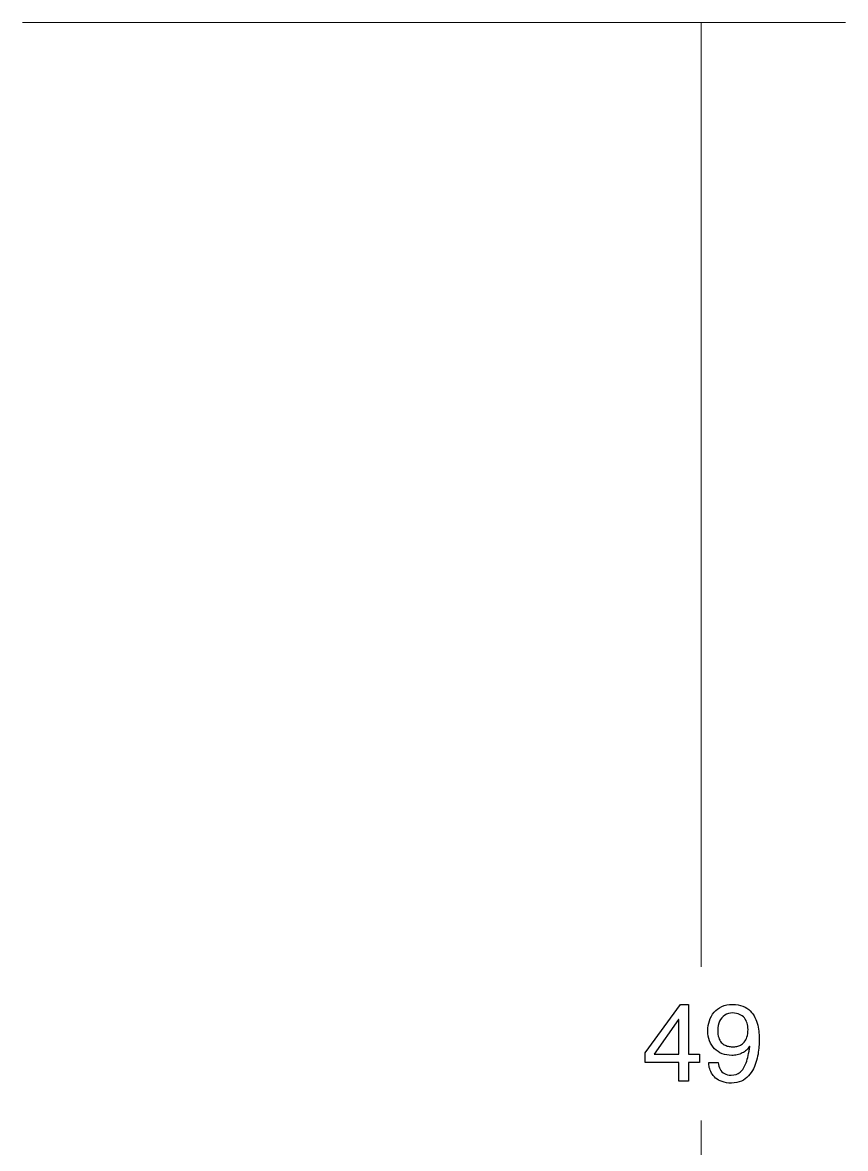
# Model space of a CAD drawing. Header units: inches. Extents: x -3.67 to 3.62, y -4.25 to 4.25.
# Drawn here: x -2.394 to -1.555, y -2.54 to -1.392 of the extents above; entities that cross this region are included whole.
import ezdxf
from ezdxf.lldxf.tags import DXFTag

# ---------------------------------------------------------------- set-up
doc = ezdxf.new("R2010")
doc.units = ezdxf.units.IN
doc.header["$MEASUREMENT"] = 0
doc.layers.add('Dimensions', color=7, linetype='Continuous')
doc.layers.add('Layer 1', color=7, linetype='Continuous')
tags = doc.linetypes.add('New Line59', pattern=[3.6, 0.1, -0.5, 0.4, -0.5, 0.1, -0.5, 0.4, -0.5, 0.1, -0.5]).pattern_tags.tags
tags[22:23] = [DXFTag(74, 4), DXFTag(75, 0), DXFTag(340, '0'), DXFTag(46, 1.0), DXFTag(50, 0.0), DXFTag(44, 0.0), DXFTag(45, 0.0)]
tags[20:21] = [DXFTag(74, 4), DXFTag(75, 0), DXFTag(340, '0'), DXFTag(46, 1.0), DXFTag(50, 0.0), DXFTag(44, 0.0), DXFTag(45, 0.0)]
tags[18:19] = [DXFTag(74, 4), DXFTag(75, 0), DXFTag(340, '0'), DXFTag(46, 1.0), DXFTag(50, 0.0), DXFTag(44, 0.0), DXFTag(45, 0.0)]
tags[16:17] = [DXFTag(74, 4), DXFTag(75, 0), DXFTag(340, '0'), DXFTag(46, 1.0), DXFTag(50, 0.0), DXFTag(44, 0.0), DXFTag(45, 0.0)]
tags[14:15] = [DXFTag(74, 4), DXFTag(75, 0), DXFTag(340, '0'), DXFTag(46, 1.0), DXFTag(50, 0.0), DXFTag(44, 0.0), DXFTag(45, 0.0)]
tags[12:13] = [DXFTag(74, 4), DXFTag(75, 0), DXFTag(340, '0'), DXFTag(46, 1.0), DXFTag(50, 0.0), DXFTag(44, 0.0), DXFTag(45, 0.0)]
tags[10:11] = [DXFTag(74, 4), DXFTag(75, 0), DXFTag(340, '0'), DXFTag(46, 1.0), DXFTag(50, 0.0), DXFTag(44, 0.0), DXFTag(45, 0.0)]
tags[8:9] = [DXFTag(74, 4), DXFTag(75, 0), DXFTag(340, '0'), DXFTag(46, 1.0), DXFTag(50, 0.0), DXFTag(44, 0.0), DXFTag(45, 0.0)]
tags[6:7] = [DXFTag(74, 4), DXFTag(75, 0), DXFTag(340, '0'), DXFTag(46, 1.0), DXFTag(50, 0.0), DXFTag(44, 0.0), DXFTag(45, 0.0)]
tags[4:5] = [DXFTag(74, 4), DXFTag(75, 0), DXFTag(340, '0'), DXFTag(46, 1.0), DXFTag(50, 0.0), DXFTag(44, 0.0), DXFTag(45, 0.0)]

msp = doc.modelspace()

# ---------------------------------------------------------------- linework, layer by layer
at = {"layer": 'Dimensions', "color": 250, "lineweight": 5}
for points in [[(-1.7018, -1.392), (-1.7018, -1.392), (-1.7018, -2.3547), (-1.7018, -2.3547)], [(-1.7018, -3.4739), (-1.7018, -3.4739), (-1.7018, -2.5113), (-1.7018, -2.5113)]]:
    msp.add_open_spline(points, degree=3, dxfattribs=at)
at = {"layer": 'Dimensions', "color": 250}
for points, knots in [([(-1.7033, -2.452), (-1.7033, -2.452), (-1.7033, -2.4435), (-1.7033, -2.4435), (-1.7033, -2.4435), (-1.7033, -2.4435), (-1.7148, -2.4435), (-1.7148, -2.4435), (-1.7148, -2.4435), (-1.7148, -2.4435), (-1.7148, -2.3929), (-1.7148, -2.3929), (-1.7148, -2.3929), (-1.7148, -2.3929), (-1.7229, -2.3929), (-1.7229, -2.3929), (-1.7229, -2.3929), (-1.7229, -2.3929), (-1.7587, -2.4424), (-1.7587, -2.4424), (-1.7587, -2.4424), (-1.7587, -2.4424), (-1.7587, -2.452), (-1.7587, -2.452), (-1.7587, -2.452), (-1.7587, -2.452), (-1.7245, -2.452), (-1.7245, -2.452), (-1.7245, -2.452), (-1.7245, -2.452), (-1.7245, -2.471), (-1.7245, -2.471), (-1.7245, -2.471), (-1.7245, -2.471), (-1.7148, -2.471), (-1.7148, -2.471), (-1.7148, -2.471), (-1.7148, -2.471), (-1.7148, -2.452), (-1.7148, -2.452), (-1.7148, -2.452), (-1.7148, -2.452), (-1.7033, -2.452), (-1.7033, -2.452)], [0, 0, 0, 0, 0.090909, 0.090909, 0.090909, 0.090909, 0.181818, 0.181818, 0.181818, 0.181818, 0.272727, 0.272727, 0.272727, 0.272727, 0.363636, 0.363636, 0.363636, 0.363636, 0.454545, 0.454545, 0.454545, 0.454545, 0.545455, 0.545455, 0.545455, 0.545455, 0.636364, 0.636364, 0.636364, 0.636364, 0.727273, 0.727273, 0.727273, 0.727273, 0.818182, 0.818182, 0.818182, 0.818182, 0.909091, 0.909091, 0.909091, 0.909091, 1, 1, 1, 1]), ([(-1.6704, -2.4449), (-1.6686, -2.4449), (-1.6668, -2.4447), (-1.665, -2.4443), (-1.665, -2.4443), (-1.6632, -2.4438), (-1.6615, -2.4432), (-1.6599, -2.4424), (-1.6599, -2.4424), (-1.6583, -2.4417), (-1.6568, -2.4407), (-1.6556, -2.4395), (-1.6556, -2.4395), (-1.6543, -2.4384), (-1.6533, -2.437), (-1.6526, -2.4355), (-1.6526, -2.4355), (-1.6526, -2.4355), (-1.6523, -2.4358), (-1.6523, -2.4358), (-1.6523, -2.4358), (-1.6531, -2.4425), (-1.6543, -2.448), (-1.6559, -2.4523), (-1.6559, -2.4523), (-1.6575, -2.4566), (-1.6595, -2.4598), (-1.662, -2.4619), (-1.662, -2.4619), (-1.6645, -2.464), (-1.6676, -2.465), (-1.6711, -2.465), (-1.6711, -2.465), (-1.6738, -2.465), (-1.6761, -2.4644), (-1.678, -2.4634), (-1.678, -2.4634), (-1.6799, -2.4624), (-1.6814, -2.4609), (-1.6824, -2.459), (-1.6824, -2.459), (-1.6835, -2.4571), (-1.6841, -2.4548), (-1.6843, -2.4522), (-1.6843, -2.4522), (-1.6843, -2.4522), (-1.6941, -2.4522), (-1.6941, -2.4522), (-1.6941, -2.4522), (-1.6941, -2.4537), (-1.6939, -2.4554), (-1.6935, -2.4573), (-1.6935, -2.4573), (-1.693, -2.4591), (-1.6923, -2.461), (-1.6912, -2.4628), (-1.6912, -2.4628), (-1.6902, -2.4647), (-1.6888, -2.4664), (-1.687, -2.4679), (-1.687, -2.4679), (-1.6852, -2.4695), (-1.683, -2.4707), (-1.6803, -2.4716), (-1.6803, -2.4716), (-1.6777, -2.4726), (-1.6745, -2.4731), (-1.6709, -2.4731), (-1.6709, -2.4731), (-1.6671, -2.4731), (-1.6637, -2.4724), (-1.6608, -2.4711), (-1.6608, -2.4711), (-1.658, -2.4698), (-1.6555, -2.468), (-1.6535, -2.4658), (-1.6535, -2.4658), (-1.6515, -2.4636), (-1.6498, -2.4611), (-1.6484, -2.4584), (-1.6484, -2.4584), (-1.6471, -2.4556), (-1.646, -2.4528), (-1.6452, -2.4499), (-1.6452, -2.4499), (-1.6444, -2.447), (-1.6438, -2.4442), (-1.6435, -2.4415), (-1.6435, -2.4415), (-1.6431, -2.4387), (-1.6428, -2.4363), (-1.6427, -2.4341), (-1.6427, -2.4341), (-1.6426, -2.432), (-1.6425, -2.4303), (-1.6426, -2.4291), (-1.6426, -2.4291), (-1.6425, -2.427), (-1.6426, -2.4246), (-1.6428, -2.422), (-1.6428, -2.422), (-1.6431, -2.4194), (-1.6435, -2.4168), (-1.6441, -2.4141), (-1.6441, -2.4141), (-1.6447, -2.4113), (-1.6457, -2.4087), (-1.6469, -2.4062), (-1.6469, -2.4062), (-1.6481, -2.4037), (-1.6497, -2.4014), (-1.6517, -2.3994), (-1.6517, -2.3994), (-1.6537, -2.3974), (-1.6562, -2.3958), (-1.6592, -2.3947), (-1.6592, -2.3947), (-1.6622, -2.3935), (-1.6658, -2.3929), (-1.6699, -2.3929), (-1.6699, -2.3929), (-1.674, -2.3929), (-1.6776, -2.3936), (-1.6807, -2.3951), (-1.6807, -2.3951), (-1.6839, -2.3965), (-1.6865, -2.3984), (-1.6886, -2.4009), (-1.6886, -2.4009), (-1.6907, -2.4034), (-1.6923, -2.4063), (-1.6934, -2.4095), (-1.6934, -2.4095), (-1.6945, -2.4127), (-1.695, -2.4161), (-1.695, -2.4196), (-1.695, -2.4196), (-1.695, -2.4235), (-1.6944, -2.4271), (-1.6932, -2.4301), (-1.6932, -2.4301), (-1.692, -2.4333), (-1.6903, -2.4359), (-1.6881, -2.4381), (-1.6881, -2.4381), (-1.686, -2.4403), (-1.6834, -2.442), (-1.6804, -2.4431), (-1.6804, -2.4431), (-1.6774, -2.4443), (-1.6741, -2.4448), (-1.6704, -2.4449)], [0, 0, 0, 0, 0.026316, 0.026316, 0.026316, 0.026316, 0.052632, 0.052632, 0.052632, 0.052632, 0.078947, 0.078947, 0.078947, 0.078947, 0.105263, 0.105263, 0.105263, 0.105263, 0.131579, 0.131579, 0.131579, 0.131579, 0.157895, 0.157895, 0.157895, 0.157895, 0.184211, 0.184211, 0.184211, 0.184211, 0.210526, 0.210526, 0.210526, 0.210526, 0.236842, 0.236842, 0.236842, 0.236842, 0.263158, 0.263158, 0.263158, 0.263158, 0.289474, 0.289474, 0.289474, 0.289474, 0.315789, 0.315789, 0.315789, 0.315789, 0.342105, 0.342105, 0.342105, 0.342105, 0.368421, 0.368421, 0.368421, 0.368421, 0.394737, 0.394737, 0.394737, 0.394737, 0.421053, 0.421053, 0.421053, 0.421053, 0.447368, 0.447368, 0.447368, 0.447368, 0.473684, 0.473684, 0.473684, 0.473684, 0.5, 0.5, 0.5, 0.5, 0.526316, 0.526316, 0.526316, 0.526316, 0.552632, 0.552632, 0.552632, 0.552632, 0.578947, 0.578947, 0.578947, 0.578947, 0.605263, 0.605263, 0.605263, 0.605263, 0.631579, 0.631579, 0.631579, 0.631579, 0.657895, 0.657895, 0.657895, 0.657895, 0.684211, 0.684211, 0.684211, 0.684211, 0.710526, 0.710526, 0.710526, 0.710526, 0.736842, 0.736842, 0.736842, 0.736842, 0.763158, 0.763158, 0.763158, 0.763158, 0.789474, 0.789474, 0.789474, 0.789474, 0.815789, 0.815789, 0.815789, 0.815789, 0.842105, 0.842105, 0.842105, 0.842105, 0.868421, 0.868421, 0.868421, 0.868421, 0.894737, 0.894737, 0.894737, 0.894737, 0.921053, 0.921053, 0.921053, 0.921053, 0.947368, 0.947368, 0.947368, 0.947368, 0.973684, 0.973684, 0.973684, 0.973684, 1, 1, 1, 1]), ([(-1.7248, -2.4081), (-1.7248, -2.4081), (-1.7245, -2.4081), (-1.7245, -2.4081), (-1.7245, -2.4081), (-1.7245, -2.4081), (-1.7245, -2.4435), (-1.7245, -2.4435), (-1.7245, -2.4435), (-1.7245, -2.4435), (-1.7497, -2.4435), (-1.7497, -2.4435), (-1.7497, -2.4435), (-1.7497, -2.4435), (-1.7248, -2.4081), (-1.7248, -2.4081)], [0, 0, 0, 0, 0.25, 0.25, 0.25, 0.25, 0.5, 0.5, 0.5, 0.5, 0.75, 0.75, 0.75, 0.75, 1, 1, 1, 1]), ([(-1.669, -2.4361), (-1.6703, -2.4361), (-1.6717, -2.436), (-1.6732, -2.4358), (-1.6732, -2.4358), (-1.6746, -2.4356), (-1.676, -2.4351), (-1.6774, -2.4345), (-1.6774, -2.4345), (-1.6788, -2.4338), (-1.6801, -2.4329), (-1.6812, -2.4316), (-1.6812, -2.4316), (-1.6823, -2.4304), (-1.6832, -2.4287), (-1.6839, -2.4267), (-1.6839, -2.4267), (-1.6845, -2.4247), (-1.6849, -2.4222), (-1.6849, -2.4192), (-1.6849, -2.4192), (-1.6849, -2.4157), (-1.6842, -2.4126), (-1.683, -2.41), (-1.683, -2.41), (-1.6818, -2.4074), (-1.68, -2.4053), (-1.6777, -2.4039), (-1.6777, -2.4039), (-1.6755, -2.4024), (-1.6728, -2.4017), (-1.6698, -2.4016), (-1.6698, -2.4016), (-1.667, -2.4017), (-1.6646, -2.4021), (-1.6626, -2.403), (-1.6626, -2.403), (-1.6606, -2.4039), (-1.6589, -2.4051), (-1.6577, -2.4066), (-1.6577, -2.4066), (-1.6564, -2.4082), (-1.6555, -2.41), (-1.6549, -2.412), (-1.6549, -2.412), (-1.6543, -2.414), (-1.654, -2.4161), (-1.654, -2.4183), (-1.654, -2.4183), (-1.654, -2.4214), (-1.6544, -2.424), (-1.6551, -2.4261), (-1.6551, -2.4261), (-1.6558, -2.4282), (-1.6567, -2.4299), (-1.6578, -2.4312), (-1.6578, -2.4312), (-1.6589, -2.4326), (-1.6602, -2.4336), (-1.6615, -2.4343), (-1.6615, -2.4343), (-1.6628, -2.435), (-1.6642, -2.4355), (-1.6655, -2.4357), (-1.6655, -2.4357), (-1.6668, -2.436), (-1.668, -2.4361), (-1.669, -2.4361)], [0, 0, 0, 0, 0.058824, 0.058824, 0.058824, 0.058824, 0.117647, 0.117647, 0.117647, 0.117647, 0.176471, 0.176471, 0.176471, 0.176471, 0.235294, 0.235294, 0.235294, 0.235294, 0.294118, 0.294118, 0.294118, 0.294118, 0.352941, 0.352941, 0.352941, 0.352941, 0.411765, 0.411765, 0.411765, 0.411765, 0.470588, 0.470588, 0.470588, 0.470588, 0.529412, 0.529412, 0.529412, 0.529412, 0.588235, 0.588235, 0.588235, 0.588235, 0.647059, 0.647059, 0.647059, 0.647059, 0.705882, 0.705882, 0.705882, 0.705882, 0.764706, 0.764706, 0.764706, 0.764706, 0.823529, 0.823529, 0.823529, 0.823529, 0.882353, 0.882353, 0.882353, 0.882353, 0.941176, 0.941176, 0.941176, 0.941176, 1, 1, 1, 1])]:
    msp.add_open_spline(points, degree=3, knots=knots, dxfattribs=at)
at = {"layer": 'Layer 1', "color": 250, "linetype": 'New Line59', "lineweight": 15}
msp.add_open_spline([(-2.3938, -1.392), (-2.3938, -1.392), (-1.5546, -1.392), (-1.5546, -1.392)], degree=3, dxfattribs=at)

doc.saveas('drawing.dxf')
